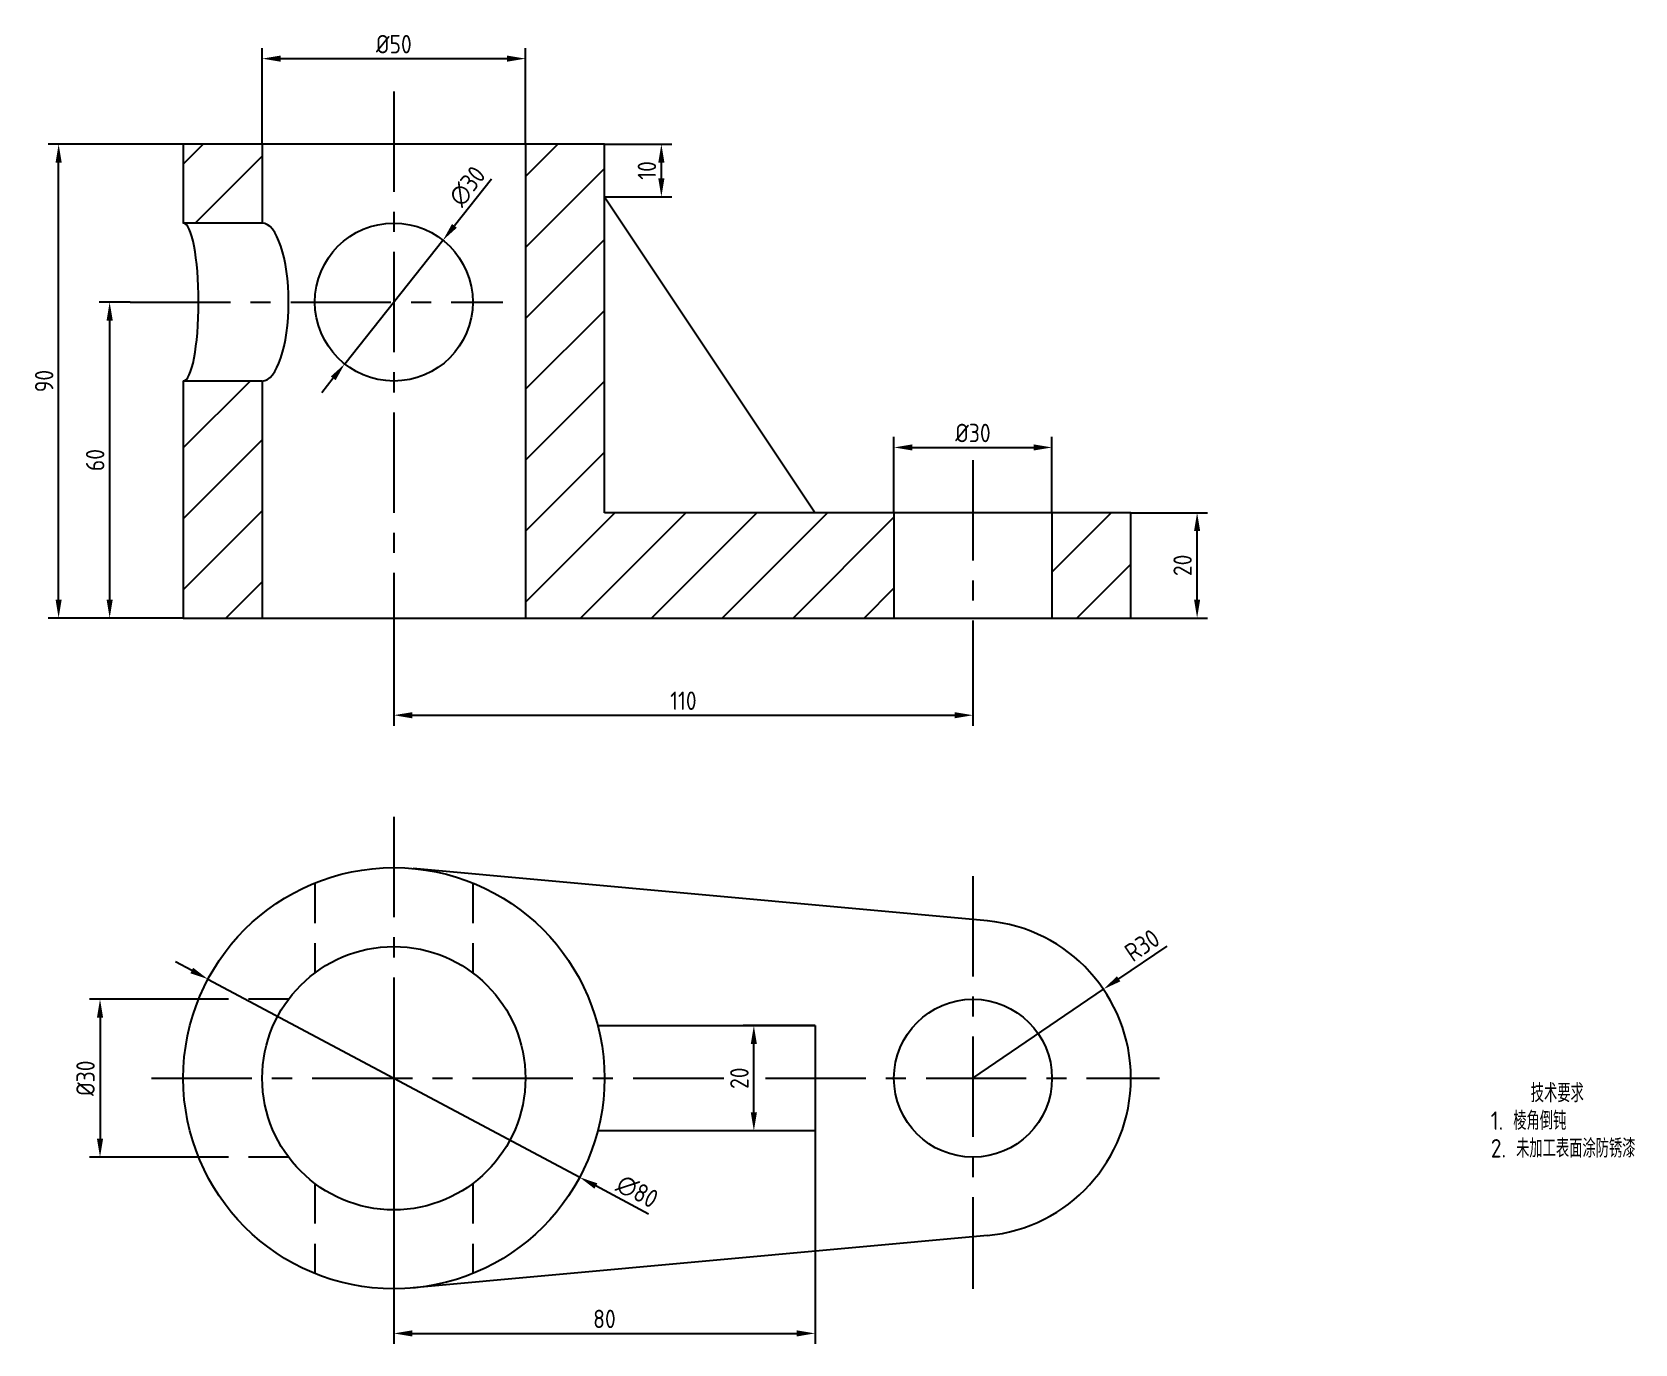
# Model space of a CAD drawing. Header units: millimetres. Extents: x 106 to 411, y 32 to 281.
import ezdxf

# ---------------------------------------------------------------- set-up
doc = ezdxf.new("R2010")
doc.units = ezdxf.units.MM
doc.header["$LTSCALE"] = 0.6
doc.linetypes.add('CENTER', pattern=[50.8, 31.75, -6.35, 6.35, -6.35])
doc.linetypes.add('DASHED', pattern=[19.05, 12.7, -6.35])
for name, color, linetype in [('文字', 3, 'Continuous'), ('点画线', 1, 'CENTER'), ('粗实线', 7, 'Continuous'), ('细实线', 5, 'Continuous'), ('虚线', 2, 'DASHED')]:
    doc.layers.add(name, color=color, linetype=linetype)
doc.styles.add('工程字35', font='gbenor.shx', dxfattribs={"height": 3.5, "bigfont": 'gbcbig.shx'})
doc.dimstyles.new('尺寸35', dxfattribs={"dimtxt": 3.5, "dimasz": 3.5, "dimexe": 2, "dimexo": 0, "dimgap": 1, "dimtad": 1, "dimdec": 0, "dimdsep": 46, "dimtxsty": '工程字35', "dimcen": 3.5, "dimaunit": 1, "dimadec": 0, "dimazin": 0, "dimtfac": 1, "dimtdec": 0, "dimtmove": 0, "dimatfit": 3, "dimfxl": 1, "dimarcsym": 0})

# ---------------------------------------------------------------- blocks, each defined once
blk = doc.blocks.new('*D2')
at = {"layer": 'Defpoints', "color": 0}
for p in [(314.96, 190), (327.53, 190), (314.96, 170)]:
    blk.add_point(p, dxfattribs=at)
at = {"layer": '细实线', "color": 0, "lineweight": -2}
for p, q in [((314.96, 190), (329.53, 190)), ((327.53, 173.5), (327.53, 186.5)), ((314.96, 170), (329.53, 170))]:
    blk.add_line(p, q, dxfattribs=at)
at = {"layer": '细实线', "color": 0}
for points in [[(326.95, 186.5), (328.12, 186.5), (327.53, 190)], [(326.95, 173.5), (328.12, 173.5), (327.53, 170)]]:
    blk.add_solid(points, dxfattribs=at)
at = {"layer": '细实线', "color": 0, "insert": (324.78, 180), "char_height": 3.5, "attachment_point": 5, "rotation": 90, "style": '工程字35'}
blk.add_mtext('20', dxfattribs=at)
blk = doc.blocks.new('*D3')
at = {"layer": 'Defpoints', "color": 0}
for p in [(174.96, 160.13), (284.96, 160), (284.96, 151.54)]:
    blk.add_point(p, dxfattribs=at)
at = {"layer": '细实线', "color": 0, "lineweight": -2}
for p, q in [((174.96, 160.13), (174.96, 149.54)), ((284.96, 160), (284.96, 149.54)), ((178.46, 151.54), (281.46, 151.54))]:
    blk.add_line(p, q, dxfattribs=at)
at = {"layer": '细实线', "color": 0}
for points in [[(178.46, 152.12), (178.46, 150.95), (174.96, 151.54)], [(281.46, 152.12), (281.46, 150.95), (284.96, 151.54)]]:
    blk.add_solid(points, dxfattribs=at)
at = {"layer": '细实线', "color": 0, "insert": (229.96, 154.29), "char_height": 3.5, "attachment_point": 5, "style": '工程字35'}
blk.add_mtext('110', dxfattribs=at)
blk = doc.blocks.new('*D4')
at = {"layer": 'Defpoints', "color": 0}
for p in [(124.89, 230), (120.98, 170), (134.96, 170)]:
    blk.add_point(p, dxfattribs=at)
at = {"layer": '细实线', "color": 0, "lineweight": -2}
for p, q in [((124.89, 230), (118.98, 230)), ((120.98, 226.5), (120.98, 173.5)), ((134.96, 170), (118.98, 170))]:
    blk.add_line(p, q, dxfattribs=at)
at = {"layer": '细实线', "color": 0}
for points in [[(120.4, 226.5), (121.57, 226.5), (120.98, 230)], [(120.4, 173.5), (121.57, 173.5), (120.98, 170)]]:
    blk.add_solid(points, dxfattribs=at)
at = {"layer": '细实线', "color": 0, "insert": (118.23, 200), "char_height": 3.5, "attachment_point": 5, "rotation": 90, "style": '工程字35'}
blk.add_mtext('60', dxfattribs=at)
blk = doc.blocks.new('*D5')
at = {"layer": 'Defpoints', "color": 0}
for p in [(111.29, 260), (134.96, 260), (134.96, 170)]:
    blk.add_point(p, dxfattribs=at)
at = {"layer": '细实线', "color": 0, "lineweight": -2}
for p, q in [((134.96, 260), (109.29, 260)), ((111.29, 173.5), (111.29, 256.5)), ((134.96, 170), (109.29, 170))]:
    blk.add_line(p, q, dxfattribs=at)
at = {"layer": '细实线', "color": 0}
for points in [[(110.71, 256.5), (111.87, 256.5), (111.29, 260)], [(110.71, 173.5), (111.87, 173.5), (111.29, 170)]]:
    blk.add_solid(points, dxfattribs=at)
at = {"layer": '细实线', "color": 0, "insert": (108.54, 215), "char_height": 3.5, "attachment_point": 5, "rotation": 90, "style": '工程字35'}
blk.add_mtext('90', dxfattribs=at)
blk = doc.blocks.new('*D6')
at = {"layer": 'Defpoints', "color": 0}
for p in [(214.96, 260), (225.77, 260), (214.96, 250)]:
    blk.add_point(p, dxfattribs=at)
at = {"layer": '细实线', "color": 0, "lineweight": -2}
for p, q in [((214.96, 260), (227.77, 260)), ((225.77, 253.5), (225.77, 256.5)), ((214.96, 250), (227.77, 250))]:
    blk.add_line(p, q, dxfattribs=at)
at = {"layer": '细实线', "color": 0}
for points in [[(225.19, 256.5), (226.36, 256.5), (225.77, 260)], [(225.19, 253.5), (226.36, 253.5), (225.77, 250)]]:
    blk.add_solid(points, dxfattribs=at)
at = {"layer": '细实线', "color": 0, "insert": (223.02, 255), "char_height": 3.5, "attachment_point": 5, "rotation": 90, "style": '工程字35'}
blk.add_mtext('10', dxfattribs=at)
blk = doc.blocks.new('*D7')
at = {"layer": 'Defpoints', "color": 0}
for p in [(184.29, 241.74), (165.63, 218.26)]:
    blk.add_point(p, dxfattribs=at)
at = {"layer": '细实线', "color": 0, "lineweight": -2}
for p, q in [((193.53, 253.36), (186.47, 244.48)), ((165.63, 218.26), (184.29, 241.74)), ((163.45, 215.52), (161.27, 212.78))]:
    blk.add_line(p, q, dxfattribs=at)
at = {"layer": '细实线', "color": 0}
for points in [[(186.01, 244.84), (186.93, 244.12), (184.29, 241.74)], [(162.99, 215.88), (163.9, 215.16), (165.63, 218.26)]]:
    blk.add_solid(points, dxfattribs=at)
at = {"layer": '细实线', "color": 0, "insert": (188.93, 252), "char_height": 3.5, "attachment_point": 5, "rotation": 51.5182, "style": '工程字35'}
blk.add_mtext('∅30', dxfattribs=at)
blk = doc.blocks.new('*D8')
at = {"layer": 'Defpoints', "color": 0}
for p in [(174.96, 82.6), (254.96, 72.6), (254.96, 34.14)]:
    blk.add_point(p, dxfattribs=at)
at = {"layer": '细实线', "color": 0, "lineweight": -2}
for p, q in [((174.96, 82.6), (174.96, 32.14)), ((254.96, 72.6), (254.96, 32.14)), ((178.46, 34.14), (251.46, 34.14))]:
    blk.add_line(p, q, dxfattribs=at)
at = {"layer": '细实线', "color": 0}
for points in [[(178.46, 34.72), (178.46, 33.55), (174.96, 34.14)], [(251.46, 34.72), (251.46, 33.55), (254.96, 34.14)]]:
    blk.add_solid(points, dxfattribs=at)
at = {"layer": '细实线', "color": 0, "insert": (214.96, 36.89), "char_height": 3.5, "attachment_point": 5, "style": '工程字35'}
blk.add_mtext('80', dxfattribs=at)
blk = doc.blocks.new('*D9')
at = {"layer": 'Defpoints', "color": 0}
for p in [(243.34, 92.6), (254.96, 92.6), (254.96, 72.6)]:
    blk.add_point(p, dxfattribs=at)
at = {"layer": '细实线', "color": 0, "lineweight": -2}
for p, q in [((254.96, 92.6), (241.34, 92.6)), ((243.34, 76.1), (243.34, 89.1)), ((254.96, 72.6), (241.34, 72.6))]:
    blk.add_line(p, q, dxfattribs=at)
at = {"layer": '细实线', "color": 0}
for points in [[(242.76, 89.1), (243.92, 89.1), (243.34, 92.6)], [(242.76, 76.1), (243.92, 76.1), (243.34, 72.6)]]:
    blk.add_solid(points, dxfattribs=at)
at = {"layer": '细实线', "color": 0, "insert": (240.59, 82.6), "char_height": 3.5, "attachment_point": 5, "rotation": 90, "style": '工程字35'}
blk.add_mtext('20', dxfattribs=at)
blk = doc.blocks.new('*D10')
at = {"layer": 'Defpoints', "color": 0}
for p in [(137.88, 97.6), (119.15, 67.6), (137.88, 67.6)]:
    blk.add_point(p, dxfattribs=at)
at = {"layer": '细实线', "color": 0, "lineweight": -2}
for p, q in [((137.88, 97.6), (117.15, 97.6)), ((119.15, 94.1), (119.15, 71.1)), ((137.88, 67.6), (117.15, 67.6))]:
    blk.add_line(p, q, dxfattribs=at)
at = {"layer": '细实线', "color": 0}
for points in [[(118.57, 94.1), (119.74, 94.1), (119.15, 97.6)], [(118.57, 71.1), (119.74, 71.1), (119.15, 67.6)]]:
    blk.add_solid(points, dxfattribs=at)
at = {"layer": '细实线', "color": 0, "insert": (116.4, 82.6), "char_height": 3.5, "attachment_point": 5, "rotation": 90, "style": '工程字35'}
blk.add_mtext('%%c30', dxfattribs=at)
blk = doc.blocks.new('*D11')
at = {"layer": 'Defpoints', "color": 0}
for p in [(309.74, 99.5), (284.96, 82.6)]:
    blk.add_point(p, dxfattribs=at)
at = {"layer": '细实线', "color": 0, "lineweight": -2}
for p, q in [((321.76, 107.7), (312.63, 101.47)), ((284.96, 82.6), (309.74, 99.5))]:
    blk.add_line(p, q, dxfattribs=at)
at = {"layer": '细实线', "color": 0}
blk.add_solid([(312.31, 101.96), (312.96, 100.99), (309.74, 99.5)], dxfattribs=at)
at = {"layer": '细实线', "color": 0, "insert": (317.09, 107.84), "char_height": 3.5, "attachment_point": 5, "rotation": 34.2964, "style": '工程字35'}
blk.add_mtext('R30', dxfattribs=at)
blk = doc.blocks.new('*D12')
at = {"layer": 'Defpoints', "color": 0}
for p in [(139.66, 101.41), (210.26, 63.78)]:
    blk.add_point(p, dxfattribs=at)
at = {"layer": '细实线', "color": 0, "lineweight": -2}
for p, q in [((136.57, 103.06), (133.48, 104.7)), ((139.66, 101.41), (210.26, 63.78)), ((223.35, 56.81), (213.35, 62.14))]:
    blk.add_line(p, q, dxfattribs=at)
at = {"layer": '细实线', "color": 0}
for points in [[(136.85, 103.57), (136.3, 102.54), (139.66, 101.41)], [(213.62, 62.65), (213.07, 61.62), (210.26, 63.78)]]:
    blk.add_solid(points, dxfattribs=at)
at = {"layer": '细实线', "color": 0, "insert": (221.19, 61.08), "char_height": 3.5, "attachment_point": 5, "rotation": 331.945, "style": '工程字35'}
blk.add_mtext('∅80', dxfattribs=at)
blk = doc.blocks.new('*D13')
at = {"layer": 'Defpoints', "color": 0}
for p in [(199.96, 276.23), (149.96, 260), (199.96, 260)]:
    blk.add_point(p, dxfattribs=at)
at = {"layer": '细实线', "color": 0, "lineweight": -2}
for p, q in [((149.96, 260), (149.96, 278.23)), ((199.96, 260), (199.96, 278.23)), ((153.46, 276.23), (196.46, 276.23))]:
    blk.add_line(p, q, dxfattribs=at)
at = {"layer": '细实线', "color": 0}
for points in [[(153.46, 276.82), (153.46, 275.65), (149.96, 276.23)], [(196.46, 276.82), (196.46, 275.65), (199.96, 276.23)]]:
    blk.add_solid(points, dxfattribs=at)
at = {"layer": '细实线', "color": 0, "insert": (174.96, 278.98), "char_height": 3.5, "attachment_point": 5, "style": '工程字35'}
blk.add_mtext('%%c50', dxfattribs=at)
blk = doc.blocks.new('*D14')
at = {"layer": 'Defpoints', "color": 0}
for p in [(299.96, 202.39), (269.96, 190), (299.96, 190)]:
    blk.add_point(p, dxfattribs=at)
at = {"layer": '细实线', "color": 0, "lineweight": -2}
for p, q in [((269.96, 190), (269.96, 204.39)), ((299.96, 190), (299.96, 204.39)), ((273.46, 202.39), (296.46, 202.39))]:
    blk.add_line(p, q, dxfattribs=at)
at = {"layer": '细实线', "color": 0}
for points in [[(273.46, 202.98), (273.46, 201.81), (269.96, 202.39)], [(296.46, 202.98), (296.46, 201.81), (299.96, 202.39)]]:
    blk.add_solid(points, dxfattribs=at)
at = {"layer": '细实线', "color": 0, "insert": (284.96, 205.14), "char_height": 3.5, "attachment_point": 5, "style": '工程字35'}
blk.add_mtext('%%c30', dxfattribs=at)

msp = doc.modelspace()

# ---------------------------------------------------------------- hatches: boundary and pattern name
at = {"layer": '细实线'}
h = msp.add_hatch(dxfattribs=at)
h.set_pattern_fill('ANSI31', color=256, scale=3, style=0)
h.paths.add_polyline_path([(269.96, 190), (214.96, 190), (214.96, 260), (199.96, 260), (199.96, 170), (269.96, 170)])
h.paths.add_polyline_path([(314.96, 190), (299.96, 190), (299.96, 170), (314.96, 170)])
h.paths.add_polyline_path([(149.96, 215), (134.96, 215), (134.96, 170), (149.96, 170)])
h.paths.add_polyline_path([(149.96, 260), (134.96, 260), (134.96, 245), (149.96, 245)])

# ---------------------------------------------------------------- linework, layer by layer
for p, q in [((134.96, 260), (134.96, 245)), ((214.96, 260), (134.96, 260)), ((214.96, 190), (214.96, 260)), ((214.96, 250), (254.96, 190)), ((134.96, 215), (134.96, 170)), ((314.96, 190), (214.96, 190)), ((314.96, 170), (314.96, 190)), ((134.96, 170), (314.96, 170)), ((287.69, 112.47), (178.6, 122.43)), ((213.69, 92.6), (254.96, 92.6)), ((254.96, 92.6), (254.96, 82.6)), ((254.96, 92.6), (254.96, 72.6)), ((254.96, 72.6), (213.69, 72.6)), ((287.69, 52.72), (178.6, 42.76))]:
    msp.add_line(p, q)
for centre, radius in [((174.96, 230), 15), ((174.96, 82.6), 40), ((174.96, 82.6), 25), ((284.96, 82.6), 15)]:
    msp.add_circle(centre, radius)
msp.add_arc((284.96, 82.6), 30, 275.2159, 84.7841)
at = {"layer": '点画线'}
for p, q in [((174.96, 270), (174.96, 160.13)), ((124.89, 230), (195.68, 230)), ((284.96, 200), (284.96, 160)), ((174.96, 132.22), (174.96, 32.86)), ((284.96, 120.99), (284.96, 42.6)), ((128.95, 82.6), (237.64, 82.6)), ((245.56, 82.6), (320.42, 82.6))]:
    msp.add_line(p, q, dxfattribs=at)
at = {"layer": '粗实线'}
for p, q in [((149.96, 260), (149.96, 245)), ((199.96, 260), (199.96, 170)), ((149.96, 245), (134.96, 245)), ((149.96, 215), (134.96, 215)), ((149.96, 215), (149.96, 170)), ((269.96, 190), (269.96, 170)), ((299.96, 190), (299.96, 170))]:
    msp.add_line(p, q, dxfattribs=at)
for centre, ratio in [((134.96, 230), 0.194601), ((149.96, 230), 0.333333)]:
    msp.add_ellipse(centre, major_axis=(0, 15), ratio=ratio, start_param=3.141593, end_param=6.283185, dxfattribs=at)
at = {"layer": '虚线'}
for p, q in [((159.96, 119.68), (159.96, 102.6)), ((189.96, 119.68), (189.96, 102.6)), ((154.96, 97.6), (137.88, 97.6)), ((154.96, 67.6), (137.88, 67.6)), ((159.96, 62.6), (159.96, 45.52)), ((189.96, 62.6), (189.96, 45.52))]:
    msp.add_line(p, q, dxfattribs=at)

# ---------------------------------------------------------------- texts
at = {"layer": '文字', "style": '工程字35'}
for s, p in [('    技术要求', (383.31, 78.04)), ('1. 棱角倒钝', (383.31, 72.79)), ('2. 未加工表面涂防锈漆', (383.31, 67.54))]:
    msp.add_text(s, height=3.5, dxfattribs=at).set_placement(p)

# ---------------------------------------------------------------- dimensions: what is measured, and where the dimension line sits
at = {"layer": '细实线'}
for base, p1, p2, text, picture, middle in [((199.96, 276.23), (149.96, 260), (199.96, 260), '%%c50', '*D13', (174.96, 278.98)), ((299.96, 202.39), (269.96, 190), (299.96, 190), '%%c30', '*D14', (284.96, 205.14))]:
    dim = msp.add_linear_dim(base=base, p1=p1, p2=p2, text=text, dimstyle='尺寸35', dxfattribs=at)
    dim.commit()
    dim.dimension.update_dxf_attribs({"geometry": picture, "text_midpoint": middle})
for base, p1, p2, picture, middle in [((111.29, 260), (134.96, 170), (134.96, 260), '*D5', (108.54, 215)), ((225.77, 260), (214.96, 250), (214.96, 260), '*D6', (223.02, 255)), ((120.98, 170), (124.89, 230), (134.96, 170), '*D4', (118.23, 200)), ((327.53, 190), (314.96, 170), (314.96, 190), '*D2', (324.78, 180)), ((243.34, 92.6), (254.96, 72.6), (254.96, 92.6), '*D9', (240.59, 82.6))]:
    dim = msp.add_linear_dim(base=base, p1=p1, p2=p2, angle=90, dimstyle='尺寸35', dxfattribs=at)
    dim.commit()
    dim.dimension.update_dxf_attribs({"geometry": picture, "text_midpoint": middle})
for p1, p2, picture, middle in [((165.63, 218.26), (184.29, 241.74), '*D7', (188.93, 252)), ((139.66, 101.41), (210.26, 63.78), '*D12', (221.19, 61.08))]:
    dim = msp.add_diameter_dim_2p(p1=p1, p2=p2, dimstyle='尺寸35', dxfattribs=at)
    dim.commit()
    dim.dimension.update_dxf_attribs({"geometry": picture, "text_midpoint": middle})
dim = msp.add_linear_dim(base=(284.96, 151.54), p1=(174.96, 160.13), p2=(284.96, 160), dimstyle='尺寸35', dxfattribs=at)
dim.commit()
dim.dimension.update_dxf_attribs({"geometry": '*D3', "text_midpoint": (229.96, 151.54), "dimtype": 160})
dim = msp.add_radius_dim(center=(284.96, 82.6), mpoint=(309.74, 99.5), dimstyle='尺寸35', dxfattribs=at)
dim.commit()
dim.dimension.update_dxf_attribs({"geometry": '*D11', "text_midpoint": (317.09, 107.84)})
dim = msp.add_linear_dim(base=(119.15, 67.6), p1=(137.88, 97.6), p2=(137.88, 67.6), angle=90, text='%%c30', dimstyle='尺寸35', dxfattribs=at)
dim.commit()
dim.dimension.update_dxf_attribs({"geometry": '*D10', "text_midpoint": (116.4, 82.6)})
dim = msp.add_linear_dim(base=(254.96, 34.14), p1=(174.96, 82.6), p2=(254.96, 72.6), dimstyle='尺寸35', dxfattribs=at)
dim.commit()
dim.dimension.update_dxf_attribs({"geometry": '*D8', "text_midpoint": (214.96, 36.89)})

doc.saveas('drawing.dxf')
